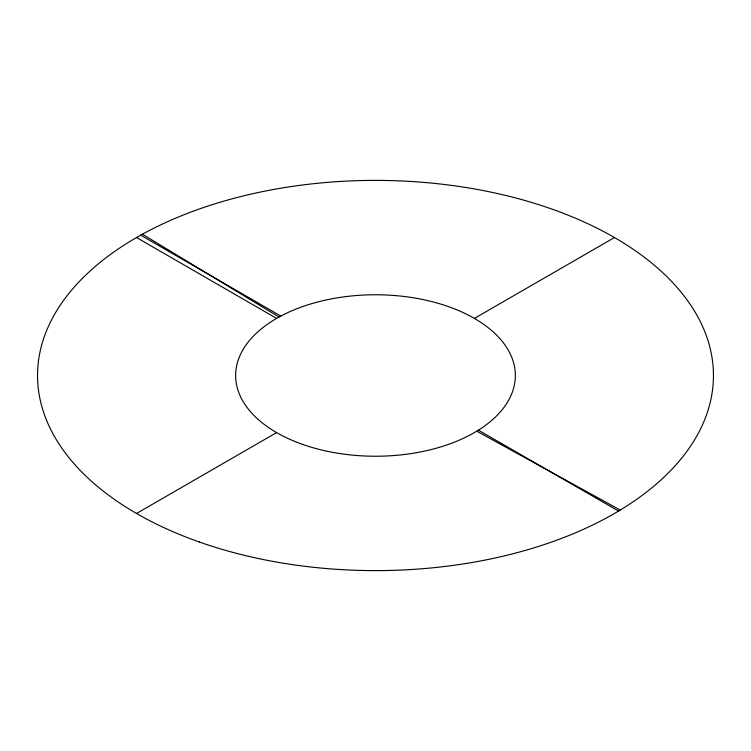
<?xml version="1.0" encoding="UTF-8"?>
<svg xmlns="http://www.w3.org/2000/svg" width="751" height="751" viewBox="0 0 751 751"><rect width="100%" height="100%" fill="white"/><g stroke="black" fill="none" stroke-linecap="round" stroke-linejoin="round"><path stroke-width="1.13" d="M136.532 513.468L276.621 432.585M474.379 318.415L614.468 237.532M476.763 431.177L620.223 510.06M140.653 235.157L280.733 316.03M478.5 430.21L618.552 511.065M136.532 237.532L276.621 318.415M142.437 234.209L279.062 317.035M199.372 542.025A337.95 195.11 0 0 0 713.347 380.306A337.95 195.11 0 0 0 213.782 204.178A337.95 195.11 0 0 0 199.372 542.025M302.615 444.404A139.846 80.733 0 0 0 515.299 377.49A139.846 80.733 0 0 0 308.586 304.606A139.846 80.733 0 0 0 302.615 444.404"/></g></svg>
